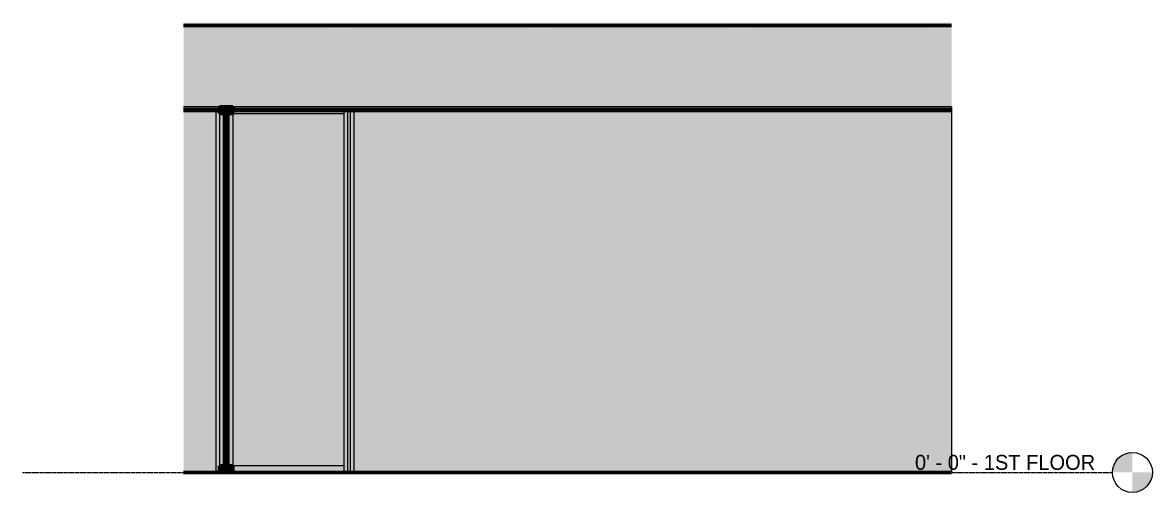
# Model space of a CAD drawing. Header units: inches. Extents: x -3547 to 1672, y -48 to 208.
# Drawn here: x -980.3 to -641, y -6 to 135.2 of the extents above; entities that cross this region are included whole.
import ezdxf

# ---------------------------------------------------------------- set-up
doc = ezdxf.new("R2010")
doc.units = ezdxf.units.IN
doc.header["$MEASUREMENT"] = 0
doc.linetypes.add('Aligning Line 1_8_', pattern=[0.25, 0.125, -0.125])
doc.linetypes.add('Grid Line 1_2_', pattern=[0.875, 0.5, -0.125, 0.125, -0.125])
for name, color, linetype, lineweight in [('0-2', 9, 'Continuous', 5), ('0-3', 165, 'Continuous', 5), ('0-4', 10, 'Continuous', 5), ('A-FLOR-5', 250, 'Continuous', 60), ('A-FLOR-7', 21, 'Continuous', 5), ('A-FLOR-8', 251, 'Continuous', 5), ('A-FLOR-LEVL', 51, 'Continuous', 9), ('A-FLOR-LEVL-1', 51, 'Grid Line 1_2_', 9), ('A-FLOR-LEVL-2', 151, 'Continuous', 9), ('A-FLOR-LEVL-3', 147, 'Continuous', 9), ('A-FLOR-MCUT-1', 7, 'Continuous', 18), ('A-FLOR-PATT-1', 253, 'Continuous', 9), ('A-FLOR-PATT-2', 90, 'Continuous', 9), ('A-GLAZ-CURT', 52, 'Continuous', 9), ('A-GLAZ-CURT-1', 52, 'Continuous', 60), ('A-GLAZ-CWMG', 51, 'Continuous', 9), ('A-GLAZ-CWMG-1', 51, 'Continuous', 60), ('G-ANNO-SYMB', 111, 'Aligning Line 1_8_', 9), ('G-ANNO-SYMB-1', 147, 'Aligning Line 1_8_', 9), ('I-WALL', 2, 'Continuous', 18), ('I-WALL-1', 2, 'Continuous', 5)]:
    doc.layers.add(name, color=color, linetype=linetype, lineweight=lineweight)
doc.styles.add('Century Gothic', font='ufonts.com_century-gothic.ttf', dxfattribs={"height": 4.5})

# ---------------------------------------------------------------- blocks, each defined once
blk = doc.blocks.new('Level - Level Head - Circle-V16-Elevation 3 - a')
at = {"layer": 'A-FLOR-LEVL'}
h = blk.add_hatch(color=256, dxfattribs=at)
edge = h.paths.add_edge_path(flags=0)
edge.add_line((-2864.95, 0), (-2870.95, 0))
edge.add_arc((-2864.95, 0), 6, 90, 180, ccw=False)
edge.add_line((-2864.95, 6), (-2864.95, 0))
h = blk.add_hatch(color=256, dxfattribs=at)
edge = h.paths.add_edge_path(flags=0)
edge.add_line((-2864.95, -6), (-2864.95, 0))
edge.add_line((-2864.95, 0), (-2858.95, 0))
edge.add_arc((-2864.95, 0), 6, 270, 360, ccw=False)
at = {"layer": 'A-FLOR-LEVL-2'}
blk.add_circle((-2864.95, 0), 6, dxfattribs=at)
blk = doc.blocks.new('CTR - 2nd Phase_rvt-3-Elevation 3 - a')
at = {"layer": 'A-FLOR-LEVL-1'}
blk.add_line((-3198.25, 0), (-2870.95, 0), dxfattribs=at)
at = {"layer": '0-2'}
blk.add_blockref('Level - Level Head - Circle-V16-Elevation 3 - a', (0, 0), dxfattribs=at)
at = {"layer": 'A-FLOR-LEVL', "insert": (-2930.26, 5.28), "char_height": 4.5, "width": 64.9935, "attachment_point": 1, "style": 'Century Gothic'}
blk.add_mtext('0\' - 0" - 1ST FLOOR', dxfattribs=at)
blk = doc.blocks.new('Level - Level Head - Circle-V17-Elevation 3 - a')
at = {"layer": 'A-FLOR-LEVL'}
h = blk.add_hatch(color=256, dxfattribs=at)
edge = h.paths.add_edge_path(flags=0)
edge.add_line((-2864.95, 0), (-2870.95, 0))
edge.add_arc((-2864.95, 0), 6, 90, 180, ccw=False)
edge.add_line((-2864.95, 6), (-2864.95, 0))
h = blk.add_hatch(color=256, dxfattribs=at)
edge = h.paths.add_edge_path(flags=0)
edge.add_line((-2864.95, -6), (-2864.95, 0))
edge.add_line((-2864.95, 0), (-2858.95, 0))
edge.add_arc((-2864.95, 0), 6, 270, 360, ccw=False)
at = {"layer": 'A-FLOR-LEVL-3'}
blk.add_circle((-2864.95, 0), 6, dxfattribs=at)
blk = doc.blocks.new('CTR - 1st Phase - Unit Layouts_rvt-3-Elevation 3 - a')
at = {"layer": 'A-FLOR-LEVL-1'}
blk.add_line((-3198.25, 0), (-2870.95, 0), dxfattribs=at)
at = {"layer": '0-3'}
blk.add_blockref('Level - Level Head - Circle-V17-Elevation 3 - a', (0, 0), dxfattribs=at)
at = {"layer": 'A-FLOR-LEVL', "insert": (-2930.26, 5.28), "char_height": 4.5, "width": 64.9935, "attachment_point": 1, "style": 'Century Gothic'}
blk.add_mtext('0\' - 0" - 1ST FLOOR', dxfattribs=at)
blk = doc.blocks.new('CTR  - Topography_rvt-3-Elevation 3 - a')
at = {"layer": 'A-FLOR-LEVL-1'}
blk.add_line((-3198.25, 0), (-2870.95, 0), dxfattribs=at)
at = {"layer": 'G-ANNO-SYMB-1'}
blk.add_line((-2919.28, 0), (-3149.89, 0), dxfattribs=at)
at = {"layer": '0-3'}
blk.add_blockref('Level - Level Head - Circle-V17-Elevation 3 - a', (0, 0), dxfattribs=at)
at = {"layer": 'A-FLOR-LEVL', "insert": (-2930.26, 5.28), "char_height": 4.5, "width": 64.9935, "attachment_point": 1, "style": 'Century Gothic'}
blk.add_mtext('0\' - 0" - 1ST FLOOR', dxfattribs=at)
blk = doc.blocks.new('CTR - 1st Phase - Shell_rvt-3-Elevation 3 - a')
at = {"layer": 'A-FLOR-7'}
blk.add_hatch(color=256, dxfattribs=at).paths.add_polyline_path([(-2919.28, 109.87), (-2919.28, 133.87), (-3149.89, 133.87), (-3149.89, 109.87)], flags=0)
at = {"layer": 'A-FLOR-8'}
blk.add_hatch(color=256, dxfattribs=at).paths.add_polyline_path([(-3098.72, 109.37), (-2919.32, 109.37), (-2919.32, 109.87), (-3149.89, 109.87), (-3149.89, 109.37), (-3101.73, 109.37)], flags=0)
at = {"layer": 'A-FLOR-PATT-1'}
h = blk.add_hatch(dxfattribs=at)
h.set_pattern_fill('FP_5', color=256, style=0, pattern_type=2)
h.set_pattern_definition([(0, (-3029.648, 0), (7.68, 1.92), [0.634, -5.126, 0.634, -5.126, -30.72]), (0, (-3029.648, 0), (7.68, 1.92), [-11.52, 0.634, -10.886, 0.634, -5.126, -13.44]), (0, (-3029.648, 0), (7.68, 1.92), [-28.8, 0.634, -3.206, 0.634, -8.966]), (120, (-3026.768, 0.96), (-5.502769, 5.691075), [0.634, -5.126, 0.634, -5.126, -30.72]), (120, (-3026.768, 0.96), (-5.502769, 5.691075), [-11.52, 0.634, -10.886, 0.634, -5.126, -13.44]), (120, (-3026.768, 0.96), (-5.502769, 5.691075), [-28.8, 0.634, -3.206, 0.634, -8.966]), (240, (-3025.808, 4.8), (-2.177231, -7.611075), [0.634, -5.126, 0.634, -5.126, -30.72]), (240, (-3025.808, 4.8), (-2.177231, -7.611075), [-11.52, 0.634, -10.886, 0.634, -5.126, -13.44]), (240, (-3025.808, 4.8), (-2.177231, -7.611075), [-28.8, 0.634, -3.206, 0.634, -8.966])])
h.paths.add_polyline_path([(-3149.89, 134.62), (-2919.28, 134.62), (-2919.28, 135.19), (-3149.89, 135.19)], flags=0)
h = blk.add_hatch(dxfattribs=at)
h.set_pattern_fill('FP_6', color=256, style=0, pattern_type=2)
h.set_pattern_definition([(0, (-3029.648, 0), (0, 2.399), []), (315, (-3029.648, 0), (2.398506, 0), [3.393, -3.393]), (45, (-3029.648, 0), (2.398506, 0), [3.393, -3.393])])
h.paths.add_polyline_path([(-3071.67, 133.87), (-2919.28, 133.87), (-2919.28, 134.62), (-3149.89, 134.62), (-3149.89, 133.87)], flags=0)
at = {"layer": 'A-FLOR-PATT-2'}
h = blk.add_hatch(dxfattribs=at)
h.set_pattern_fill('FP_4', color=256, style=0, pattern_type=2)
h.set_pattern_definition([(0, (-3029.648, 0), (15.36, 3.84), [0.634, -10.886, 0.634, -10.886, -61.44]), (0, (-3029.648, 0), (15.36, 3.84), [-23.04, 0.634, -22.406, 0.634, -10.886, -26.88]), (0, (-3029.648, 0), (15.36, 3.84), [-57.6, 0.634, -7.046, 0.634, -18.566]), (120, (-3023.888, 1.92), (-11.00554, 11.38215), [0.634, -10.886, 0.634, -10.886, -61.44]), (120, (-3023.888, 1.92), (-11.00554, 11.38215), [-23.04, 0.634, -22.406, 0.634, -10.886, -26.88]), (120, (-3023.888, 1.92), (-11.00554, 11.38215), [-57.6, 0.634, -7.046, 0.634, -18.566]), (240, (-3021.968, 9.6), (-4.35446, -15.22215), [0.634, -10.886, 0.634, -10.886, -61.44]), (240, (-3021.968, 9.6), (-4.35446, -15.22215), [-23.04, 0.634, -22.406, 0.634, -10.886, -26.88]), (240, (-3021.968, 9.6), (-4.35446, -15.22215), [-57.6, 0.634, -7.046, 0.634, -18.566])])
h.paths.add_polyline_path([(-3149.89, 108.75), (-2919.28, 108.75), (-2919.28, 109.37), (-3149.89, 109.37)], flags=0)
at = {"layer": 'A-FLOR-5'}
for p, q in [((-3149.89, 108.75), (-2919.28, 108.75)), ((-2919.28, 0), (-3149.89, 0))]:
    blk.add_line(p, q, dxfattribs=at)
at = {"layer": 'A-FLOR-LEVL-1'}
blk.add_line((-3198.25, 0), (-2870.95, 0), dxfattribs=at)
at = {"layer": 'A-FLOR-MCUT-1'}
for p, q in [((-2919.28, 134.62), (-3149.89, 134.62)), ((-2919.28, 133.87), (-3149.89, 133.87)), ((-2919.28, 109.87), (-3149.89, 109.87)), ((-2919.28, 109.37), (-3149.89, 109.37))]:
    blk.add_line(p, q, dxfattribs=at)
at = {"layer": 'G-ANNO-SYMB-1'}
blk.add_line((-2919.28, 0), (-3149.89, 0), dxfattribs=at)
at = {"layer": '0-3'}
blk.add_blockref('Level - Level Head - Circle-V17-Elevation 3 - a', (0, 0), dxfattribs=at)
at = {"layer": 'A-FLOR-LEVL', "insert": (-2930.26, 5.28), "char_height": 4.5, "width": 64.9935, "attachment_point": 1, "style": 'Century Gothic'}
blk.add_mtext('0\' - 0" - 1ST FLOOR', dxfattribs=at)
blk = doc.blocks.new('CTR - 1st Phase -Stairs _ Elevators_rvt-3-Elevation 3 - a')
at = {"layer": 'A-FLOR-LEVL-1'}
blk.add_line((-3198.25, 0), (-2870.95, 0), dxfattribs=at)
at = {"layer": '0-3'}
blk.add_blockref('Level - Level Head - Circle-V17-Elevation 3 - a', (0, 0), dxfattribs=at)
at = {"layer": 'A-FLOR-LEVL', "insert": (-2930.26, 5.28), "char_height": 4.5, "width": 64.9935, "attachment_point": 1, "style": 'Century Gothic'}
blk.add_mtext('0\' - 0" - 1ST FLOOR', dxfattribs=at)
blk = doc.blocks.new('System Panel - Glazed-2030653-Elevation 3 - a')
at = {"layer": 'A-GLAZ-CURT'}
blk.add_hatch(color=256, dxfattribs=at).paths.add_polyline_path([(-3137.12, 2), (-3136.62, 2), (-3136.62, 107.88), (-3137.62, 107.88), (-3137.62, 2)], flags=0)
at = {"layer": 'A-GLAZ-CURT-1'}
for p, q in [((-3136.62, 107.88), (-3137.62, 107.88)), ((-3137.62, 107.88), (-3137.62, 2)), ((-3136.62, 2), (-3136.62, 107.88)), ((-3137.62, 2), (-3136.62, 2))]:
    blk.add_line(p, q, dxfattribs=at)
blk = doc.blocks.new('Rectangular Mullion - 2_ x 4_ rectangular-1978849-Elevation 3 - a')
at = {"layer": 'A-GLAZ-CWMG'}
blk.add_hatch(color=256, dxfattribs=at).paths.add_polyline_path([(-3135.12, 107.88), (-3135.12, 108.75), (-3139.12, 108.75), (-3139.12, 107.88), (-3136.62, 107.88)], flags=0)
at = {"layer": 'A-GLAZ-CWMG-1'}
for p, q in [((-3135.12, 109.88), (-3139.12, 109.88)), ((-3139.12, 109.88), (-3139.12, 107.88)), ((-3135.12, 107.88), (-3135.12, 109.88)), ((-3139.12, 107.88), (-3135.12, 107.88))]:
    blk.add_line(p, q, dxfattribs=at)
blk = doc.blocks.new('Rectangular Mullion - 2_ x 4_ rectangular-1978850-Elevation 3 - a')
at = {"layer": 'A-GLAZ-CWMG'}
blk.add_hatch(color=256, dxfattribs=at).paths.add_polyline_path([(-3136.62, 0), (-3135.12, 0), (-3135.12, 2), (-3139.12, 2), (-3139.12, 0), (-3137.12, 0)], flags=0)
at = {"layer": 'A-GLAZ-CWMG-1'}
for p, q in [((-3135.12, 2), (-3139.12, 2)), ((-3139.12, 2), (-3139.12, 0)), ((-3139.12, 0), (-3135.12, 0)), ((-3135.12, 0), (-3135.12, 2))]:
    blk.add_line(p, q, dxfattribs=at)
blk = doc.blocks.new('Rectangular Mullion - 2_ x 4_ rectangular-2030648-Elevation 3 - a')
at = {"layer": 'A-GLAZ-CWMG'}
h = blk.add_hatch(color=256, dxfattribs=at)
h.paths.add_polyline_path([(-3137.62, 2), (-3137.62, 107.88), (-3139.12, 107.88), (-3139.12, 2)], flags=0)
h.paths.add_polyline_path([(-3135.12, 2), (-3135.12, 107.88), (-3136.62, 107.88), (-3136.62, 2)], flags=0)
for p, q in [((-3139.12, 107.88), (-3139.12, 2)), ((-3135.12, 107.88), (-3135.12, 2))]:
    blk.add_line(p, q, dxfattribs=at)
blk = doc.blocks.new('System Panel - Glazed-2075370-Elevation 3 - a')
at = {"layer": 'A-GLAZ-CURT'}
blk.add_hatch(color=256, dxfattribs=at).paths.add_polyline_path([(-3135.12, 2), (-3101.73, 2), (-3101.73, 107.88), (-3135.12, 107.88)], flags=0)
blk = doc.blocks.new('Rectangular Mullion - 2_ x 4_ rectangular-2075366-Elevation 3 - a')
at = {"layer": 'A-GLAZ-CWMG'}
blk.add_hatch(color=256, dxfattribs=at).paths.add_polyline_path([(-3134.12, 107.88), (-3101.73, 107.88), (-3101.73, 108.75), (-3135.12, 108.75), (-3135.12, 107.88)], flags=0)
for p in [(-3101.73, 108.75), (-3135.12, 107.88)]:
    blk.add_line(p, (-3101.73, 107.88), dxfattribs=at)
blk = doc.blocks.new('Rectangular Mullion - 2_ x 4_ rectangular-2075367-Elevation 3 - a')
at = {"layer": 'A-GLAZ-CWMG'}
blk.add_hatch(color=256, dxfattribs=at).paths.add_polyline_path([(-3135.12, 0), (-3101.73, 0), (-3101.73, 2), (-3135.12, 2)], flags=0)
for q in [(-3135.12, 2), (-3101.73, 0)]:
    blk.add_line((-3101.73, 2), q, dxfattribs=at)
blk = doc.blocks.new('Rectangular Mullion - 2_ x 4_ rectangular-2075504-Elevation 3 - a')
at = {"layer": 'A-GLAZ-CWMG'}
blk.add_hatch(color=256, dxfattribs=at).paths.add_polyline_path([(-3098.72, 0), (-3098.72, 108.75), (-3099.73, 108.75), (-3099.73, 0)], flags=0)
blk.add_line((-3100.72, 108.75), (-3100.72, 0), dxfattribs=at)
blk = doc.blocks.new('Rectangular Mullion - 2_ x 4_ rectangular-2075369-Elevation 3 - a')
at = {"layer": 'A-GLAZ-CWMG'}
blk.add_hatch(color=256, dxfattribs=at).paths.add_polyline_path([(-3101.73, 0), (-3099.73, 0), (-3099.73, 108.75), (-3101.73, 108.75)], flags=0)
for p, q in [((-3101.73, 108.75), (-3101.73, 0)), ((-3099.73, 0), (-3099.73, 108.75))]:
    blk.add_line(p, q, dxfattribs=at)
blk = doc.blocks.new('Level - Level Head - Circle-50818-Elevation 3 - a')
at = {"layer": 'A-FLOR-LEVL'}
h = blk.add_hatch(color=256, dxfattribs=at)
edge = h.paths.add_edge_path(flags=0)
edge.add_line((-2864.95, 0), (-2870.95, 0))
edge.add_arc((-2864.95, 0), 6, 90, 180, ccw=False)
edge.add_line((-2864.95, 6), (-2864.95, 0))
h = blk.add_hatch(color=256, dxfattribs=at)
edge = h.paths.add_edge_path(flags=0)
edge.add_line((-2864.95, -6), (-2864.95, 0))
edge.add_line((-2864.95, 0), (-2858.95, 0))
edge.add_arc((-2864.95, 0), 6, 270, 360, ccw=False)
blk.add_circle((-2864.95, 0), 6, dxfattribs=at)

msp = doc.modelspace()

# ---------------------------------------------------------------- hatches: boundary and pattern name
at = {"layer": 'I-WALL'}
h = msp.add_hatch(color=256, dxfattribs=at)
h.paths.add_polyline_path([(-701.33, 0), (-701.29, 0), (-701.29, 108.75), (-701.33, 108.75)], flags=0)
h.paths.add_polyline_path([(-701.29, 109.37), (-701.29, 109.87), (-701.33, 109.87), (-701.33, 109.37)], flags=0)
at = {"layer": 'I-WALL-1'}
for points in [[(-922.13, 0), (-922.13, 108.75), (-931.89, 108.75), (-931.89, 0)], [(-921.13, 0), (-921.13, 108.75), (-922.13, 108.75), (-922.13, 0)], [(-701.33, 0), (-701.33, 108.75), (-880.73, 108.75), (-880.73, 0)]]:
    msp.add_hatch(color=256, dxfattribs=at).paths.add_polyline_path(points, flags=0)

# ---------------------------------------------------------------- linework, layer by layer
at = {"layer": 'A-FLOR-LEVL-1'}
msp.add_line((-980.25, 0), (-652.95, 0), dxfattribs=at)
at = {"layer": 'G-ANNO-SYMB'}
msp.add_line((-701.29, 0), (-931.89, 0), dxfattribs=at)
at = {"layer": 'I-WALL'}
for p, q in [((-922.13, 0), (-922.13, 108.75)), ((-880.73, 108.75), (-880.73, 0)), ((-701.29, 109.87), (-701.33, 109.87)), ((-701.33, 109.87), (-701.33, 0)), ((-701.33, 0), (-701.29, 0))]:
    msp.add_line(p, q, dxfattribs=at)

# ---------------------------------------------------------------- block references
at = {"layer": '0-4'}
for name in ['CTR - 1st Phase - Shell_rvt-3-Elevation 3 - a', 'CTR - 2nd Phase_rvt-3-Elevation 3 - a', 'CTR - 1st Phase - Unit Layouts_rvt-3-Elevation 3 - a', 'CTR  - Topography_rvt-3-Elevation 3 - a', 'CTR - 1st Phase -Stairs _ Elevators_rvt-3-Elevation 3 - a']:
    msp.add_blockref(name, (2218, 0), dxfattribs=at)
at = {"layer": 'A-FLOR-LEVL'}
msp.add_blockref('Level - Level Head - Circle-50818-Elevation 3 - a', (2218, 0), dxfattribs=at)
at = {"layer": 'A-GLAZ-CURT'}
for name in ['System Panel - Glazed-2030653-Elevation 3 - a', 'System Panel - Glazed-2075370-Elevation 3 - a']:
    msp.add_blockref(name, (2218, 0), dxfattribs=at)
at = {"layer": 'A-GLAZ-CWMG'}
for name in ['Rectangular Mullion - 2_ x 4_ rectangular-1978849-Elevation 3 - a', 'Rectangular Mullion - 2_ x 4_ rectangular-2075366-Elevation 3 - a', 'Rectangular Mullion - 2_ x 4_ rectangular-2075369-Elevation 3 - a', 'Rectangular Mullion - 2_ x 4_ rectangular-2075504-Elevation 3 - a', 'Rectangular Mullion - 2_ x 4_ rectangular-2030648-Elevation 3 - a', 'Rectangular Mullion - 2_ x 4_ rectangular-1978850-Elevation 3 - a', 'Rectangular Mullion - 2_ x 4_ rectangular-2075367-Elevation 3 - a']:
    msp.add_blockref(name, (2218, 0), dxfattribs=at)

# ---------------------------------------------------------------- texts
at = {"layer": 'A-FLOR-LEVL', "insert": (-712.26, 5.28), "char_height": 4.5, "width": 64.9935, "attachment_point": 1, "style": 'Century Gothic'}
msp.add_mtext('0\' - 0" - 1ST FLOOR', dxfattribs=at)

doc.saveas('drawing.dxf')
